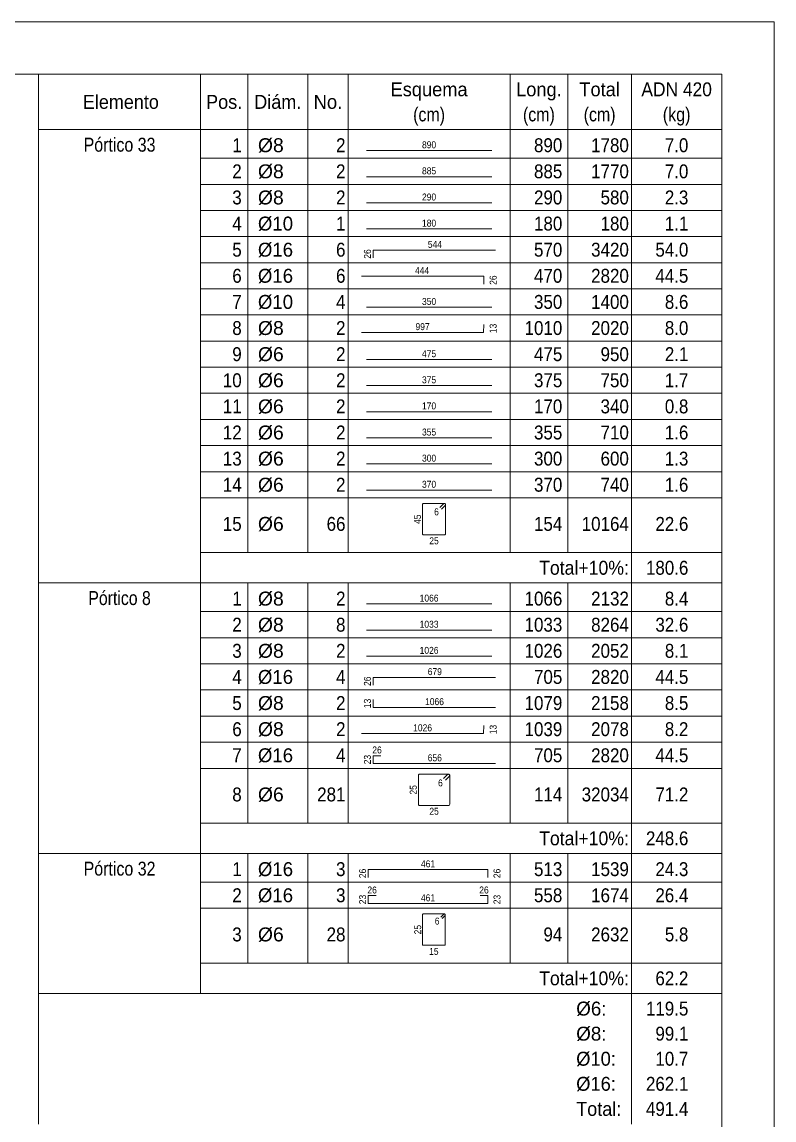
# Model space of a CAD drawing. Header units: millimetres. Extents: x 2 to 158, y -69 to 77.
# Drawn here: x 112.37 to 126.76, y -25.83 to -4.8 of the extents above; entities that cross this region are included whole.
import ezdxf
from ezdxf.enums import TextEntityAlignment as Align

# ---------------------------------------------------------------- set-up
doc = ezdxf.new("R2010")
doc.units = ezdxf.units.MM
for name, color, linetype, lineweight in [('DESPIECES_TABLA', 7, 'Continuous', 9), ('RECUAD_LIMITES', 2, 'Continuous', 0), ('RECUAD_MARCO', 1, 'Continuous', 20), ('TABLAS', 1, 'Continuous', 9), ('TEXTO_TABLAS', 1, 'Continuous', 0), ('TEXTOS_COTAS_DESPIECES_TABLA', 1, 'Continuous', 0)]:
    doc.layers.add(name, color=color, linetype=linetype, lineweight=lineweight)
doc.styles.add('CYPETXT_romans', font='arial.ttf', dxfattribs={"height": 0.2})

msp = doc.modelspace()

# ---------------------------------------------------------------- linework, layer by layer
at = {"layer": 'DESPIECES_TABLA'}
for points in [[(118.96294, -7.26696), (121.36294, -7.26696)], [(118.96294, -7.76696), (121.36294, -7.76696)], [(118.96294, -8.26696), (121.36294, -8.26696)], [(118.96294, -8.76696), (121.36294, -8.76696)], [(119.09175, -9.32277), (119.09175, -9.17277), (121.43674, -9.17277)], [(118.87066, -9.6727), (121.21274, -9.6727), (121.21274, -9.8227)], [(118.96294, -10.26696), (121.36294, -10.26696)], [(118.87073, -10.74787), (121.20669, -10.74787), (121.21233, -10.59787)], [(118.96294, -11.26696), (121.36294, -11.26696)], [(118.96294, -11.76696), (121.36294, -11.76696)], [(118.96294, -12.26696), (121.36294, -12.26696)], [(118.96294, -12.76696), (121.36294, -12.76696)], [(118.96294, -13.26696), (121.36294, -13.26696)], [(118.96294, -13.76696), (121.36294, -13.76696)], [(120.40077, -14.13391), (120.47159, -14.06309), (120.47433, -14.05975), (120.47637, -14.05594), (120.47762, -14.05181), (120.47804, -14.04751), (120.47762, -14.04321), (120.47637, -14.03908), (120.47433, -14.03527), (120.47159, -14.03193), (120.46825, -14.02919), (120.46444, -14.02715), (120.46031, -14.0259), (120.45601, -14.02548), (120.05892, -14.02548), (120.05048, -14.02715), (120.04333, -14.03193), (120.03856, -14.03908), (120.03688, -14.04751), (120.03688, -14.60344), (120.03856, -14.61187), (120.04333, -14.61902), (120.05048, -14.6238), (120.05892, -14.62548), (120.45601, -14.62548), (120.46444, -14.6238), (120.47159, -14.61902), (120.47637, -14.61187), (120.47804, -14.60344), (120.47804, -14.04751), (120.47762, -14.04321), (120.47637, -14.03908), (120.47433, -14.03527), (120.47159, -14.03193), (120.46825, -14.02919), (120.46444, -14.02715), (120.46031, -14.0259), (120.45601, -14.02548), (120.45171, -14.0259), (120.44758, -14.02715), (120.44377, -14.02919), (120.44043, -14.03193), (120.36961, -14.10275)], [(118.96294, -15.94696), (121.36294, -15.94696)], [(118.96294, -16.44696), (121.36294, -16.44696)], [(118.96294, -16.94696), (121.36294, -16.94696)], [(119.09183, -17.5028), (119.09183, -17.3528), (121.43673, -17.3528)], [(119.09207, -17.7779), (119.09207, -17.9279), (121.4367, -17.9279)], [(118.87073, -18.42787), (121.20684, -18.42787), (121.21232, -18.27787)], [(119.24182, -18.8528), (119.09182, -18.8528), (119.09182, -19.0028), (121.43673, -19.0028)], [(120.47484, -19.32405), (120.5517, -19.24719), (120.55467, -19.24357), (120.55688, -19.23944), (120.55824, -19.23495), (120.5587, -19.23029), (120.55824, -19.22562), (120.55688, -19.22113), (120.55467, -19.217), (120.5517, -19.21338), (120.54807, -19.2104), (120.54394, -19.20819), (120.53945, -19.20683), (120.53479, -19.20637), (119.98261, -19.20637), (119.97346, -19.20819), (119.9657, -19.21338), (119.96052, -19.22113), (119.9587, -19.23029), (119.9587, -19.78246), (119.96052, -19.79161), (119.9657, -19.79937), (119.97346, -19.80455), (119.98261, -19.80637), (120.53479, -19.80637), (120.54394, -19.80455), (120.5517, -19.79937), (120.55688, -19.79161), (120.5587, -19.78246), (120.5587, -19.23029), (120.55824, -19.22562), (120.55688, -19.22113), (120.55467, -19.217), (120.5517, -19.21338), (120.54807, -19.2104), (120.54394, -19.20819), (120.53945, -19.20683), (120.53479, -19.20637), (120.53012, -19.20683), (120.52564, -19.20819), (120.5215, -19.2104), (120.51788, -19.21338), (120.44102, -19.29024)], [(118.99752, -21.18202), (118.99752, -21.03202), (121.28836, -21.03202), (121.28836, -21.18202)], [(119.14752, -21.53202), (118.99752, -21.53202), (118.99752, -21.68202), (121.28836, -21.68202), (121.28836, -21.53202), (121.13836, -21.53202)], [(120.41244, -21.96932), (120.46862, -21.91314), (120.47079, -21.91049), (120.47241, -21.90747), (120.4734, -21.90419), (120.47374, -21.90078), (120.4734, -21.89737), (120.47241, -21.89409), (120.47079, -21.89107), (120.46862, -21.88842), (120.46597, -21.88625), (120.46295, -21.88463), (120.45967, -21.88364), (120.45626, -21.8833), (120.05266, -21.8833), (120.04597, -21.88463), (120.0403, -21.88842), (120.03651, -21.89409), (120.03518, -21.90078), (120.03518, -22.46582), (120.03651, -22.47251), (120.0403, -22.47818), (120.04597, -22.48197), (120.05266, -22.4833), (120.45626, -22.4833), (120.46295, -22.48197), (120.46862, -22.47818), (120.47241, -22.47251), (120.47374, -22.46582), (120.47374, -21.90078), (120.4734, -21.89737), (120.47241, -21.89409), (120.47079, -21.89107), (120.46862, -21.88842), (120.46597, -21.88625), (120.46295, -21.88463), (120.45967, -21.88364), (120.45626, -21.8833), (120.45285, -21.88364), (120.44957, -21.88463), (120.44655, -21.88625), (120.4439, -21.88842), (120.38772, -21.9446)]]:
    msp.add_lwpolyline(points, dxfattribs=at)
at = {"layer": 'RECUAD_LIMITES'}
msp.add_lwpolyline([(67.36494, -46.80496), (126.76494, -46.80496), (126.76494, -4.80496), (67.36494, -4.80496), (67.36494, -46.80496)], close=True, dxfattribs=at)
at = {"layer": 'RECUAD_MARCO'}
msp.add_lwpolyline([(69.86494, -45.80496), (125.76494, -45.80496), (125.76494, -5.80496), (69.86494, -5.80496), (69.86494, -45.80496)], close=True, dxfattribs=at)
at = {"layer": 'TABLAS'}
for p, q in [((112.68894, -6.91496), (112.68894, -5.80496)), ((112.68894, -5.80496), (125.76494, -5.80496)), ((115.78894, -6.91496), (115.78894, -5.80496)), ((116.69294, -6.91496), (116.69294, -5.80496)), ((117.84094, -6.91496), (117.84094, -5.80496)), ((118.61294, -6.91496), (118.61294, -5.80496)), ((121.71294, -6.91496), (121.71294, -5.80496)), ((122.81694, -6.91496), (122.81694, -5.80496)), ((124.03694, -6.91496), (124.03694, -5.80496)), ((125.76494, -6.91496), (125.76494, -5.80496)), ((112.68894, -6.86496), (125.76494, -6.86496)), ((112.68894, -15.49496), (112.68894, -6.91496)), ((115.78894, -15.49496), (115.78894, -6.91496)), ((116.69294, -14.96496), (116.69294, -6.91496)), ((117.84094, -14.96496), (117.84094, -6.91496)), ((118.61294, -14.96496), (118.61294, -6.91496)), ((121.71294, -14.96496), (121.71294, -6.91496)), ((122.81694, -14.96496), (122.81694, -6.91496)), ((124.03694, -15.49496), (124.03694, -6.91496)), ((125.76494, -15.49496), (125.76494, -6.91496)), ((115.78894, -14.96496), (125.76494, -14.96496)), ((112.68894, -15.59496), (112.68894, -15.49496)), ((112.68894, -15.54496), (125.76494, -15.54496)), ((115.78894, -15.59496), (115.78894, -15.49496)), ((116.69294, -15.59496), (116.69294, -15.54496)), ((117.84094, -15.59496), (117.84094, -15.54496)), ((118.61294, -15.59496), (118.61294, -15.54496)), ((121.71294, -15.59496), (121.71294, -15.54496)), ((122.81694, -15.59496), (122.81694, -15.54496)), ((124.03694, -15.59496), (124.03694, -15.49496)), ((125.76494, -15.59496), (125.76494, -15.49496)), ((112.68894, -20.67496), (112.68894, -15.59496)), ((115.78894, -20.67496), (115.78894, -15.59496)), ((116.69294, -20.14496), (116.69294, -15.59496)), ((117.84094, -20.14496), (117.84094, -15.59496)), ((118.61294, -20.14496), (118.61294, -15.59496)), ((121.71294, -20.14496), (121.71294, -15.59496)), ((122.81694, -20.14496), (122.81694, -15.59496)), ((124.03694, -20.67496), (124.03694, -15.59496)), ((125.76494, -20.67496), (125.76494, -15.59496)), ((115.78894, -20.14496), (125.76494, -20.14496)), ((112.68894, -20.77496), (112.68894, -20.67496)), ((112.68894, -20.72496), (125.76494, -20.72496)), ((112.68894, -23.35496), (112.68894, -20.77496)), ((115.78894, -20.77496), (115.78894, -20.67496)), ((115.78894, -23.35496), (115.78894, -20.77496)), ((116.69294, -20.77496), (116.69294, -20.72496)), ((116.69294, -22.82496), (116.69294, -20.77496)), ((117.84094, -20.77496), (117.84094, -20.72496)), ((117.84094, -22.82496), (117.84094, -20.77496)), ((118.61294, -20.77496), (118.61294, -20.72496)), ((118.61294, -22.82496), (118.61294, -20.77496)), ((121.71294, -20.77496), (121.71294, -20.72496)), ((121.71294, -22.82496), (121.71294, -20.77496)), ((122.81694, -20.77496), (122.81694, -20.72496)), ((122.81694, -22.82496), (122.81694, -20.77496)), ((124.03694, -20.77496), (124.03694, -20.67496)), ((124.03694, -23.35496), (124.03694, -20.77496)), ((125.76494, -20.77496), (125.76494, -20.67496)), ((125.76494, -23.35496), (125.76494, -20.77496)), ((115.78894, -22.82496), (125.76494, -22.82496)), ((112.68894, -23.45496), (112.68894, -23.35496)), ((112.68894, -23.40496), (125.76494, -23.40496)), ((112.68894, -23.93496), (112.68894, -23.45496)), ((115.78894, -23.40496), (115.78894, -23.35496)), ((124.03694, -23.45496), (124.03694, -23.35496)), ((124.03694, -23.93496), (124.03694, -23.45496)), ((125.76494, -23.45496), (125.76494, -23.35496)), ((125.76494, -23.93496), (125.76494, -23.45496)), ((112.68894, -24.41496), (112.68894, -23.93496)), ((124.03694, -24.41496), (124.03694, -23.93496)), ((125.76494, -24.41496), (125.76494, -23.93496)), ((112.68894, -24.89496), (112.68894, -24.41496)), ((124.03694, -24.89496), (124.03694, -24.41496)), ((125.76494, -24.89496), (125.76494, -24.41496)), ((112.68894, -25.37496), (112.68894, -24.89496)), ((124.03694, -25.37496), (124.03694, -24.89496)), ((125.76494, -25.37496), (125.76494, -24.89496)), ((112.68894, -25.90496), (112.68894, -25.37496)), ((124.03694, -25.90496), (124.03694, -25.37496)), ((125.76494, -25.90496), (125.76494, -25.37496))]:
    msp.add_line(p, q, dxfattribs=at)
at = {"layer": 'TEXTO_TABLAS'}
for p, q in [((115.78894, -7.41496), (125.76494, -7.41496)), ((115.78894, -7.91496), (125.76494, -7.91496)), ((115.78894, -8.41496), (125.76494, -8.41496)), ((115.78894, -8.91496), (125.76494, -8.91496)), ((115.78894, -9.41496), (125.76494, -9.41496)), ((115.78894, -9.91496), (125.76494, -9.91496)), ((115.78894, -10.41496), (125.76494, -10.41496)), ((115.78894, -10.91496), (125.76494, -10.91496)), ((115.78894, -11.41496), (125.76494, -11.41496)), ((115.78894, -11.91496), (125.76494, -11.91496)), ((115.78894, -12.41496), (125.76494, -12.41496)), ((115.78894, -12.91496), (125.76494, -12.91496)), ((115.78894, -13.41496), (125.76494, -13.41496)), ((115.78894, -13.91496), (125.76494, -13.91496)), ((115.78894, -16.09496), (125.76494, -16.09496)), ((115.78894, -16.59496), (125.76494, -16.59496)), ((115.78894, -17.09496), (125.76494, -17.09496)), ((115.78894, -17.59496), (125.76494, -17.59496)), ((115.78894, -18.09496), (125.76494, -18.09496)), ((115.78894, -18.59496), (125.76494, -18.59496)), ((115.78894, -19.09496), (125.76494, -19.09496)), ((115.78894, -21.27496), (125.76494, -21.27496)), ((115.78894, -21.77496), (125.76494, -21.77496))]:
    msp.add_line(p, q, dxfattribs=at)

# ---------------------------------------------------------------- texts
at = {"layer": 'TEXTO_TABLAS', "style": 'CYPETXT_romans'}
for s, width, p in [('Esquema', 0.93681, (120.16294, -6.09496)), ('Long.', 0.9375, (122.26494, -6.09496)), ('Total', 0.935673, (123.42694, -6.09496)), ('ADN 420', 0.893197, (124.90094, -6.09496)), ('Elemento', 0.923378, (114.26394, -6.33496)), ('Pos.', 0.930268, (116.24094, -6.33496)), ('Diám.', 0.924488, (117.26694, -6.33496)), ('No.', 0.948905, (118.22694, -6.33496)), ('(cm)', 0.819001, (120.16294, -6.57496)), ('(cm)', 0.819001, (122.26494, -6.57496)), ('(cm)', 0.819001, (123.42694, -6.57496)), ('(kg)', 0.827954, (124.90094, -6.57496)), ('Pórtico 33', 0.820327, (114.23894, -7.15496)), ('Pórtico 8', 0.813476, (114.23894, -15.83496)), ('Pórtico 32', 0.820327, (114.23894, -21.01496))]:
    msp.add_text(s, height=0.266667, dxfattribs=dict(at, width=width)).set_placement(p, align=Align.MIDDLE_CENTER)
for s, height, width, p in [('1', 0.26667, 0.872274, (116.57694, -7.16496)), ('2', 0.26667, 0.872274, (118.56294, -7.16496)), ('890', 0.266667, 0.872274, (122.71294, -7.16496)), ('1780', 0.266667, 0.872274, (123.98694, -7.16496)), ('7.0', 0.266667, 0.868127, (125.12494, -7.16496)), ('2', 0.26667, 0.872274, (116.57694, -7.66496)), ('2', 0.26667, 0.872274, (118.56294, -7.66496)), ('885', 0.266667, 0.872274, (122.71294, -7.66496)), ('1770', 0.266667, 0.872274, (123.98694, -7.66496)), ('7.0', 0.266667, 0.868127, (125.12494, -7.66496)), ('3', 0.26667, 0.872274, (116.57694, -8.16496)), ('2', 0.26667, 0.872274, (118.56294, -8.16496)), ('290', 0.266667, 0.872274, (122.71294, -8.16496)), ('580', 0.266667, 0.872274, (123.98694, -8.16496)), ('2.3', 0.266667, 0.868127, (125.12494, -8.16496)), ('4', 0.26667, 0.872274, (116.57694, -8.66496)), ('1', 0.26667, 0.872274, (118.56294, -8.66496)), ('180', 0.266667, 0.872274, (122.71294, -8.66496)), ('180', 0.266667, 0.872274, (123.98694, -8.66496)), ('1.1', 0.266667, 0.868127, (125.12494, -8.66496)), ('5', 0.26667, 0.872274, (116.57694, -9.16496)), ('6', 0.26667, 0.872274, (118.56294, -9.16496)), ('570', 0.266667, 0.872274, (122.71294, -9.16496)), ('3420', 0.266667, 0.872274, (123.98694, -9.16496)), ('54.0', 0.266667, 0.869308, (125.12494, -9.16496)), ('6', 0.26667, 0.872274, (116.57694, -9.66496)), ('6', 0.26667, 0.872274, (118.56294, -9.66496)), ('470', 0.266667, 0.872274, (122.71294, -9.66496)), ('2820', 0.266667, 0.872274, (123.98694, -9.66496)), ('44.5', 0.266667, 0.869308, (125.12494, -9.66496)), ('7', 0.26667, 0.872274, (116.57694, -10.16496)), ('4', 0.26667, 0.872274, (118.56294, -10.16496)), ('350', 0.266667, 0.872274, (122.71294, -10.16496)), ('1400', 0.266667, 0.872274, (123.98694, -10.16496)), ('8.6', 0.266667, 0.868127, (125.12494, -10.16496)), ('8', 0.26667, 0.872274, (116.57694, -10.66496)), ('2', 0.26667, 0.872274, (118.56294, -10.66496)), ('1010', 0.266667, 0.872274, (122.71294, -10.66496)), ('2020', 0.266667, 0.872274, (123.98694, -10.66496)), ('8.0', 0.266667, 0.868127, (125.12494, -10.66496)), ('9', 0.26667, 0.872274, (116.57694, -11.16496)), ('2', 0.26667, 0.872274, (118.56294, -11.16496)), ('475', 0.266667, 0.872274, (122.71294, -11.16496)), ('950', 0.266667, 0.872274, (123.98694, -11.16496)), ('2.1', 0.266667, 0.868127, (125.12494, -11.16496)), ('10', 0.266667, 0.872274, (116.57694, -11.66496)), ('2', 0.26667, 0.872274, (118.56294, -11.66496)), ('375', 0.266667, 0.872274, (122.71294, -11.66496)), ('750', 0.266667, 0.872274, (123.98694, -11.66496)), ('1.7', 0.266667, 0.868127, (125.12494, -11.66496)), ('11', 0.266667, 0.872274, (116.57694, -12.16496)), ('2', 0.26667, 0.872274, (118.56294, -12.16496)), ('170', 0.266667, 0.872274, (122.71294, -12.16496)), ('340', 0.266667, 0.872274, (123.98694, -12.16496)), ('0.8', 0.266667, 0.868127, (125.12494, -12.16496)), ('12', 0.266667, 0.872274, (116.57694, -12.66496)), ('2', 0.26667, 0.872274, (118.56294, -12.66496)), ('355', 0.266667, 0.872274, (122.71294, -12.66496)), ('710', 0.266667, 0.872274, (123.98694, -12.66496)), ('1.6', 0.266667, 0.868127, (125.12494, -12.66496)), ('13', 0.266667, 0.872274, (116.57694, -13.16496)), ('2', 0.26667, 0.872274, (118.56294, -13.16496)), ('300', 0.266667, 0.872274, (122.71294, -13.16496)), ('600', 0.266667, 0.872274, (123.98694, -13.16496)), ('1.3', 0.266667, 0.868127, (125.12494, -13.16496)), ('14', 0.266667, 0.872274, (116.57694, -13.66496)), ('2', 0.26667, 0.872274, (118.56294, -13.66496)), ('370', 0.266667, 0.872274, (122.71294, -13.66496)), ('740', 0.266667, 0.872274, (123.98694, -13.66496)), ('1.6', 0.266667, 0.868127, (125.12494, -13.66496)), ('15', 0.266667, 0.872274, (116.57694, -14.41496)), ('66', 0.266667, 0.872274, (118.56294, -14.41496)), ('154', 0.266667, 0.872274, (122.71294, -14.41496)), ('10164', 0.266667, 0.872274, (123.98694, -14.41496)), ('22.6', 0.266667, 0.869308, (125.12494, -14.41496)), ('Total+10%:', 0.266667, 0.906671, (123.98694, -15.25496)), ('180.6', 0.266667, 0.869965, (125.12494, -15.25496)), ('1', 0.26667, 0.872274, (116.57694, -15.84496)), ('2', 0.26667, 0.872274, (118.56294, -15.84496)), ('1066', 0.266667, 0.872274, (122.71294, -15.84496)), ('2132', 0.266667, 0.872274, (123.98694, -15.84496)), ('8.4', 0.266667, 0.868127, (125.12494, -15.84496)), ('2', 0.26667, 0.872274, (116.57694, -16.34496)), ('8', 0.26667, 0.872274, (118.56294, -16.34496)), ('1033', 0.266667, 0.872274, (122.71294, -16.34496)), ('8264', 0.266667, 0.872274, (123.98694, -16.34496)), ('32.6', 0.266667, 0.869308, (125.12494, -16.34496)), ('3', 0.26667, 0.872274, (116.57694, -16.84496)), ('2', 0.26667, 0.872274, (118.56294, -16.84496)), ('1026', 0.266667, 0.872274, (122.71294, -16.84496)), ('2052', 0.266667, 0.872274, (123.98694, -16.84496)), ('8.1', 0.266667, 0.868127, (125.12494, -16.84496)), ('4', 0.26667, 0.872274, (116.57694, -17.34496)), ('4', 0.26667, 0.872274, (118.56294, -17.34496)), ('705', 0.266667, 0.872274, (122.71294, -17.34496)), ('2820', 0.266667, 0.872274, (123.98694, -17.34496)), ('44.5', 0.266667, 0.869308, (125.12494, -17.34496)), ('5', 0.26667, 0.872274, (116.57694, -17.84496)), ('2', 0.26667, 0.872274, (118.56294, -17.84496)), ('1079', 0.266667, 0.872274, (122.71294, -17.84496)), ('2158', 0.266667, 0.872274, (123.98694, -17.84496)), ('8.5', 0.266667, 0.868127, (125.12494, -17.84496)), ('6', 0.26667, 0.872274, (116.57694, -18.34496)), ('2', 0.26667, 0.872274, (118.56294, -18.34496)), ('1039', 0.266667, 0.872274, (122.71294, -18.34496)), ('2078', 0.266667, 0.872274, (123.98694, -18.34496)), ('8.2', 0.266667, 0.868127, (125.12494, -18.34496)), ('705', 0.266667, 0.872274, (122.71294, -18.84496)), ('2820', 0.266667, 0.872274, (123.98694, -18.84496)), ('7', 0.26667, 0.872274, (116.57694, -18.84496)), ('4', 0.26667, 0.872274, (118.56294, -18.84496)), ('44.5', 0.266667, 0.869308, (125.12494, -18.84496)), ('8', 0.26667, 0.872274, (116.57694, -19.59496)), ('281', 0.266667, 0.872274, (118.56294, -19.59496)), ('114', 0.266667, 0.872274, (122.71294, -19.59496)), ('32034', 0.266667, 0.872274, (123.98694, -19.59496)), ('71.2', 0.266667, 0.869308, (125.12494, -19.59496)), ('Total+10%:', 0.266667, 0.906671, (123.98694, -20.43496)), ('248.6', 0.266667, 0.869965, (125.12494, -20.43496)), ('1', 0.26667, 0.872274, (116.57694, -21.02496)), ('3', 0.26667, 0.872274, (118.56294, -21.02496)), ('513', 0.266667, 0.872274, (122.71294, -21.02496)), ('1539', 0.266667, 0.872274, (123.98694, -21.02496)), ('24.3', 0.266667, 0.869308, (125.12494, -21.02496)), ('2', 0.26667, 0.872274, (116.57694, -21.52496)), ('3', 0.26667, 0.872274, (118.56294, -21.52496)), ('558', 0.266667, 0.872274, (122.71294, -21.52496)), ('1674', 0.266667, 0.872274, (123.98694, -21.52496)), ('26.4', 0.266667, 0.869308, (125.12494, -21.52496)), ('3', 0.26667, 0.872274, (116.57694, -22.27496)), ('28', 0.266667, 0.872274, (118.56294, -22.27496)), ('94', 0.266667, 0.872274, (122.71294, -22.27496)), ('2632', 0.266667, 0.872274, (123.98694, -22.27496)), ('5.8', 0.266667, 0.868127, (125.12494, -22.27496)), ('Total+10%:', 0.266667, 0.906671, (123.98694, -23.11496)), ('62.2', 0.266667, 0.869308, (125.12494, -23.11496)), ('119.5', 0.266667, 0.869965, (125.12494, -23.69496)), ('99.1', 0.266667, 0.869308, (125.12494, -24.17496)), ('10.7', 0.266667, 0.869308, (125.12494, -24.65496)), ('262.1', 0.266667, 0.869965, (125.12494, -25.13496)), ('491.4', 0.266667, 0.869965, (125.12494, -25.61496))]:
    msp.add_text(s, height=height, dxfattribs=dict(at, width=width)).set_placement(p, align=Align.MIDDLE_RIGHT)
for s, width, p in [('%%c8', 0.99505, (116.88694, -7.16496)), ('%%c8', 0.99505, (116.88694, -7.66496)), ('%%c8', 0.99505, (116.88694, -8.16496)), ('%%c10', 0.955414, (116.88694, -8.66496)), ('%%c16', 0.955414, (116.88694, -9.16496)), ('%%c16', 0.955414, (116.88694, -9.66496)), ('%%c10', 0.955414, (116.88694, -10.16496)), ('%%c8', 0.99505, (116.88694, -10.66496)), ('%%c6', 0.99505, (116.88694, -11.16496)), ('%%c6', 0.99505, (116.88694, -11.66496)), ('%%c6', 0.99505, (116.88694, -12.16496)), ('%%c6', 0.99505, (116.88694, -12.66496)), ('%%c6', 0.99505, (116.88694, -13.16496)), ('%%c6', 0.99505, (116.88694, -13.66496)), ('%%c6', 0.99505, (116.88694, -14.41496)), ('%%c8', 0.99505, (116.88694, -15.84496)), ('%%c8', 0.99505, (116.88694, -16.34496)), ('%%c8', 0.99505, (116.88694, -16.84496)), ('%%c16', 0.955414, (116.88694, -17.34496)), ('%%c8', 0.99505, (116.88694, -17.84496)), ('%%c8', 0.99505, (116.88694, -18.34496)), ('%%c16', 0.955414, (116.88694, -18.84496)), ('%%c6', 0.99505, (116.88694, -19.59496)), ('%%c16', 0.955414, (116.88694, -21.02496)), ('%%c16', 0.955414, (116.88694, -21.52496)), ('%%c6', 0.99505, (116.88694, -22.27496)), ('%%c6:', 0.966972, (122.97894, -23.69496)), ('%%c8:', 0.966972, (122.97894, -24.17496)), ('%%c10:', 0.940736, (122.97894, -24.65496)), ('%%c16:', 0.940736, (122.97894, -25.13496)), ('Total:', 0.925563, (122.97894, -25.61496))]:
    msp.add_text(s, height=0.266667, dxfattribs=dict(at, width=width)).set_placement(p, align=Align.MIDDLE_LEFT)
at = {"layer": 'TEXTOS_COTAS_DESPIECES_TABLA', "style": 'CYPETXT_romans', "width": 0.872274}
for s, p in [('890', (120.16294, -7.22296)), ('885', (120.16294, -7.72296)), ('290', (120.16294, -8.22296)), ('180', (120.16294, -8.72296)), ('544', (120.27459, -9.13015)), ('444', (120.02904, -9.63022)), ('350', (120.16294, -10.22296)), ('997', (120.03871, -10.70505)), ('475', (120.16294, -11.22296)), ('375', (120.16294, -11.72296)), ('170', (120.16294, -12.22296)), ('355', (120.16294, -12.72296)), ('300', (120.16294, -13.22296)), ('370', (120.16294, -13.72296)), ('1066', (120.16294, -15.90296)), ('1033', (120.16294, -16.40296)), ('1026', (120.16294, -16.90296)), ('679', (120.27257, -17.31012)), ('1066', (120.26702, -17.88502)), ('1026', (120.03879, -18.38505)), ('26', (119.16682, -18.81012)), ('656', (120.27285, -18.96012)), ('461', (120.14294, -20.9909)), ('26', (119.07252, -21.4909)), ('26', (121.21336, -21.4909)), ('461', (120.14294, -21.6409))]:
    msp.add_text(s, height=0.133333, dxfattribs=at).set_placement(p, align=Align.CENTER)
for s, p in [('26', (119.04914, -9.24777)), ('45', (120.00784, -14.32548)), ('26', (119.04915, -17.4278)), ('13', (119.04918, -17.8529)), ('23', (119.04915, -18.9278)), ('25', (119.92718, -19.50637)), ('26', (118.9564, -21.10702)), ('23', (118.9564, -21.60702)), ('25', (120.01214, -22.1833))]:
    msp.add_text(s, height=0.133333, rotation=90, dxfattribs=at).set_placement(p, align=Align.CENTER)
for s, p in [('26', (121.32188, -9.7477)), ('13', (121.32182, -10.67287)), ('13', (121.32182, -18.35287)), ('26', (121.39615, -21.10702)), ('23', (121.39615, -21.60702))]:
    msp.add_text(s, height=0.133333, rotation=90, dxfattribs=at).set_placement(p, align=Align.TOP_CENTER)
for p in [(120.35077, -14.18391), (120.42484, -19.37405), (120.36244, -22.01932)]:
    msp.add_text('6', height=0.13333, dxfattribs=at).set_placement(p, align=Align.MIDDLE_RIGHT)
for s, p in [('25', (120.25746, -14.67111)), ('25', (120.2587, -19.85021)), ('15', (120.25446, -22.53328))]:
    msp.add_text(s, height=0.133333, dxfattribs=at).set_placement(p, align=Align.TOP_CENTER)

doc.saveas('drawing.dxf')
